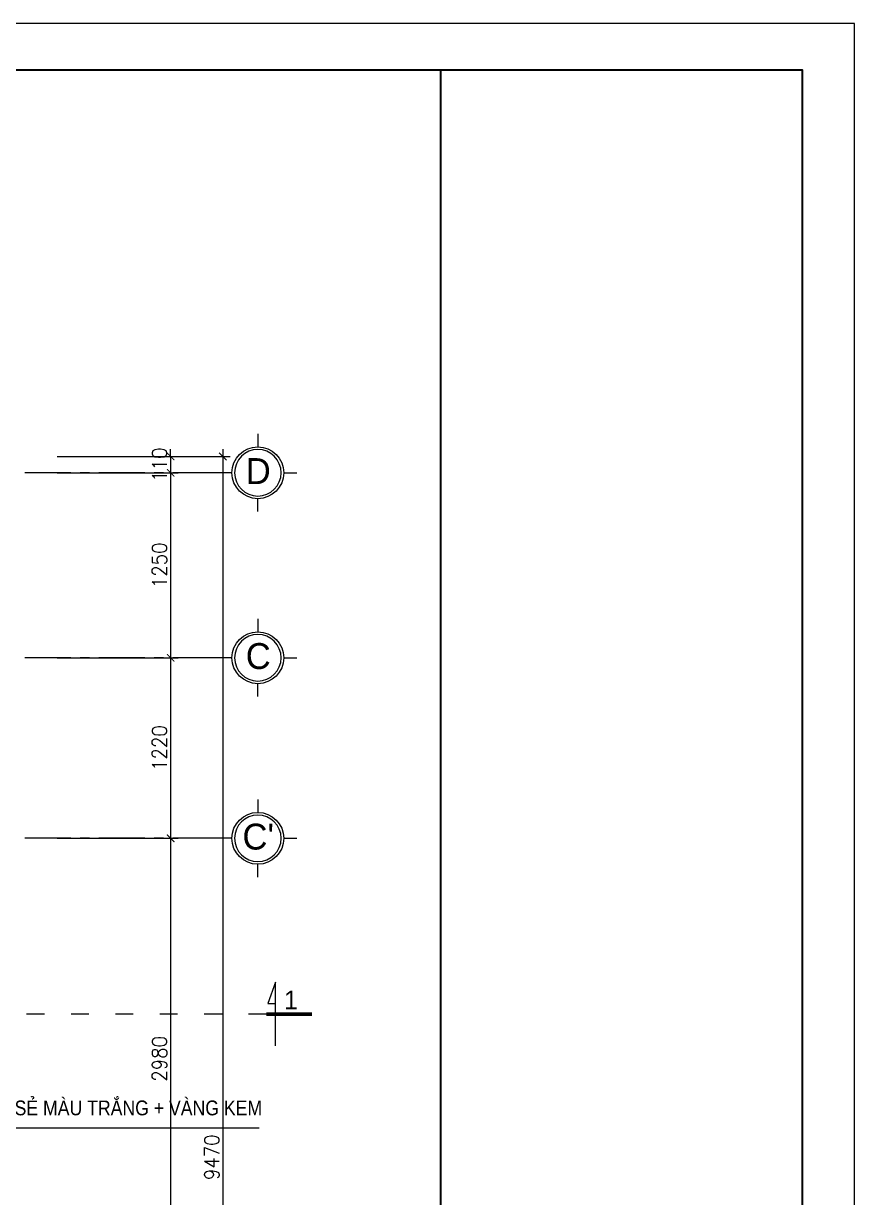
# Model space of a CAD drawing. Header units: millimetres. Extents: x -529782 to -142003, y -492574 to -273331.
# Drawn here: x -253980 to -248366, y -364458 to -356525 of the extents above; entities that cross this region are included whole.
import ezdxf
from ezdxf.enums import TextEntityAlignment as Align

# ---------------------------------------------------------------- set-up
doc = ezdxf.new("R2010")
doc.units = ezdxf.units.MM
doc.header["$LTSCALE"] = 500
doc.header["$MEASUREMENT"] = 0
doc.header["$PDMODE"] = 3
doc.linetypes.add('ACAD_ISO03W100', pattern=[30, 12, -18])
doc.linetypes.add('CENTER', pattern=[2, 1.25, -0.25, 0.25, -0.25])
doc.layers.get('0').update_dxf_attribs({"linetype": 'CONTINUOUS', "lineweight": 13})
doc.layers.get('Defpoints').update_dxf_attribs({"color": 255, "linetype": 'CONTINUOUS', "lineweight": 13})
for name, color, linetype, lineweight in [('1.cat 30', 30, 'CONTINUOUS', 35), ('2.thay 145', 145, 'CONTINUOUS', 18), ('3.manh 08', 8, 'CONTINUOUS', 9), ('7.tim 67', 67, 'CENTER', 9), ('9.text \xad white', 7, 'CONTINUOUS', 15), ('CHITIET', 9, 'CONTINUOUS', 9)]:
    doc.layers.add(name, color=color, linetype=linetype, lineweight=lineweight)
doc.styles.add('CA.JSC1', font='')
doc.styles.get("Standard").update_dxf_attribs({"font": 'txt.shx', "width": 0.9})
doc.styles.add('VnAvantH', font='')
doc.styles.get('CA.JSC1').set_extended_font_data('.VnAvantH')
doc.styles.get('VnAvantH').set_extended_font_data('.VnAvantH')
doc.dimstyles.new('CA 50', dxfattribs={"dimscale": 0, "dimtxt": 100, "dimasz": 50, "dimexe": 50, "dimexo": 0, "dimgap": 25, "dimtad": 1, "dimdec": 0, "dimzin": 0, "dimdsep": 46, "dimtxsty": 'Standard', "dimblk": 'ARCHTICK', "dimcen": 0.09, "dimdle": 50, "dimclrd": 256, "dimclre": 256, "dimclrt": 7, "dimadec": 0, "dimazin": 0, "dimtfac": 1, "dimtdec": 0, "dimtix": 1, "dimtmove": 2, "dimatfit": 3, "dimldrblk": 'DOT', "dimfxl": 1, "dimtolj": 1, "dimtzin": 0, "dimarcsym": 0})

# ---------------------------------------------------------------- blocks, each defined once
blk = doc.blocks.new('khung co loan')
at = {"layer": '1.cat 30'}
blk.add_lwpolyline([(1158.281703106128, -14553.47590842255), (1158.281703106128, -303.4759079545038), (20658.28170374641, -303.4759079545038), (20658.28170374641, -14553.47590842255)], close=True, dxfattribs=at)
blk.add_lwpolyline([(18298.08122972515, -303.4759079552605), (18298.08122972515, -14553.47590842255)], dxfattribs=at)
at = {"layer": '3.manh 08'}
blk.add_lwpolyline([(0, -14850.00000048772), (21000.00000000023, -14850.00000048772), (21000.00000000023, -4.877219907939434e-07), (0, -4.877219907939434e-07)], close=True, dxfattribs=at)
blk = doc.blocks.new('_ArchTick')
at = {"color": 1, "linetype": 'ByBlock', "const_width": 0.150000081}
blk.add_lwpolyline([(-0.5000002699998731, -0.5000002699998731), (0.5000002699998731, 0.5000002699998731)], dxfattribs=at)
blk = doc.blocks.new('_DOT')
at = {"color": 1, "linetype": 'ByBlock'}
blk.add_line((-0.5, 0), (-1, 0), dxfattribs=at)
at = {"color": 1, "linetype": 'ByBlock', "const_width": 0.5}
blk.add_lwpolyline([(-0.25, 0, 1), (0.25, 0, 1)], format="xyb", close=True, dxfattribs=at)
blk = doc.blocks.new('vet cat')
at = {"layer": '1.cat 30', "const_width": 50}
blk.add_lwpolyline([(-82591.75442858087, -188552.374450662), (-81976.3102295734, -188552.374450662)], dxfattribs=at)
at = {"layer": '2.thay 145'}
blk.add_line((-82573.9127453561, -188410.7276975132), (-82468.66558877937, -188410.7276975132), dxfattribs=at)
blk.add_lwpolyline([(-82468.66558877937, -188983.1853899672), (-82468.66558877937, -188121.5635113568), (-82573.9127453561, -188410.7276975132)], dxfattribs=at)
blk = doc.blocks.new('A$C41BA5761')
at = {"layer": '2.thay 145'}
blk.add_lwpolyline([(839.9994073519047, 524.9998310285737, -3898660.642287513), (839.9994073521084, 525.0001542164828, 1.154242490888426e-06), (839.9994073524431, 524.9999926225864, 1.154242490888426e-06)], format="xyb", dxfattribs=at)
at = {"layer": '3.manh 08'}
for p, q in [((524.9994049160159, 1050.000159478077), (524.9994049160159, 875.0001713204256)), ((174.9994048396911, 525.0001523148676), (-0.000583361616008915, 525.0001523148676)), ((874.9994049923262, 525.0001523148676), (1049.999393193633, 525.0001523148676)), ((524.9994049160159, 0.0001831847475841641), (524.9994049160159, 175.000171342399))]:
    blk.add_line(p, q, dxfattribs=at)
blk.add_arc((524.9994049160159, 525.0001713313977), 349.9999999890093, 359.9999968883953, 359.9999381014106, dxfattribs=at)
blk = doc.blocks.new('*D1874')
at = {"layer": '7.tim 67', "linetype": 'Continuous', "lineweight": -2, "transparency": 16777216}
for p, q in [((-253753.3179060326, -359450.9999999998), (-252935.8179060326, -359450.9999999998)), ((-252985.8179060326, -359450.9999999998), (-252985.8179060326, -359400.9999999998)), ((-252985.8179060326, -359450.9999999998), (-252985.8179060326, -359560.9999999998)), ((-253753.3179060326, -359560.9999999998), (-252935.8179060326, -359560.9999999998)), ((-252985.8179060326, -359560.9999999998), (-252985.8179060326, -359610.9999999998))]:
    blk.add_line(p, q, dxfattribs=at)
at = {"layer": 'Defpoints', "color": 0, "linetype": 'Continuous', "transparency": 16777216}
for p in [(-253753.3179060326, -359450.9999999998), (-253753.3179060326, -359560.9999999998), (-252985.8179060326, -359560.9999999998)]:
    blk.add_point(p, dxfattribs=at)
at = {"layer": '7.tim 67', "linetype": 'Continuous', "lineweight": -2, "transparency": 16777216, "xscale": 50, "yscale": 50, "zscale": 50}
for p, rotation in [((-252985.8179060326, -359450.9999999998), 270), ((-252985.8179060326, -359560.9999999998), 90)]:
    blk.add_blockref('_ArchTick', p, dxfattribs=dict(at, rotation=rotation))
at = {"layer": '7.tim 67', "color": 7, "linetype": 'Continuous', "transparency": 16777216, "insert": (-253060.8179060325, -359505.9999999998), "char_height": 100, "attachment_point": 5, "rotation": 90}
blk.add_mtext('\\A1;110', dxfattribs=at)
blk = doc.blocks.new('*D1875')
at = {"layer": '7.tim 67', "linetype": 'Continuous', "lineweight": -2, "transparency": 16777216}
for p, q in [((-252985.8179060326, -359510.9999999998), (-252985.8179060326, -360860.9999999998)), ((-253753.3179060326, -359560.9999999998), (-252935.8179060326, -359560.9999999998)), ((-253753.3179060326, -360810.9999999998), (-252935.8179060326, -360810.9999999998))]:
    blk.add_line(p, q, dxfattribs=at)
at = {"layer": 'Defpoints', "color": 0, "linetype": 'Continuous', "transparency": 16777216}
for p in [(-253753.3179060326, -359560.9999999998), (-253753.3179060326, -360810.9999999998), (-252985.8179060326, -360810.9999999998)]:
    blk.add_point(p, dxfattribs=at)
at = {"layer": '7.tim 67', "linetype": 'Continuous', "lineweight": -2, "transparency": 16777216, "xscale": 50, "yscale": 50, "zscale": 50}
for p, rotation in [((-252985.8179060326, -359560.9999999998), 90), ((-252985.8179060326, -360810.9999999998), 270)]:
    blk.add_blockref('_ArchTick', p, dxfattribs=dict(at, rotation=rotation))
at = {"layer": '7.tim 67', "color": 7, "linetype": 'Continuous', "transparency": 16777216, "insert": (-253060.8179060325, -360185.9999999999), "char_height": 100, "attachment_point": 5, "rotation": 90}
blk.add_mtext('\\A1;1250', dxfattribs=at)
blk = doc.blocks.new('*D1876')
at = {"layer": '7.tim 67', "linetype": 'Continuous', "lineweight": -2, "transparency": 16777216}
for p, q in [((-253753.3179060326, -360810.9999999998), (-252935.8179060326, -360810.9999999998)), ((-252985.8179060326, -360760.9999999998), (-252985.8179060326, -362080.9999999998)), ((-253753.3179060326, -362030.9999999998), (-252935.8179060326, -362030.9999999998))]:
    blk.add_line(p, q, dxfattribs=at)
at = {"layer": 'Defpoints', "color": 0, "linetype": 'Continuous', "transparency": 16777216}
for p in [(-253753.3179060326, -360810.9999999998), (-253753.3179060326, -362030.9999999998), (-252985.8179060326, -362030.9999999998)]:
    blk.add_point(p, dxfattribs=at)
at = {"layer": '7.tim 67', "linetype": 'Continuous', "lineweight": -2, "transparency": 16777216, "xscale": 50, "yscale": 50, "zscale": 50}
for p, rotation in [((-252985.8179060326, -360810.9999999998), 90), ((-252985.8179060326, -362030.9999999998), 270)]:
    blk.add_blockref('_ArchTick', p, dxfattribs=dict(at, rotation=rotation))
at = {"layer": '7.tim 67', "color": 7, "linetype": 'Continuous', "transparency": 16777216, "insert": (-253060.8179060325, -361420.9999999999), "char_height": 100, "attachment_point": 5, "rotation": 90}
blk.add_mtext('\\A1;1220', dxfattribs=at)
blk = doc.blocks.new('*D1852')
at = {"layer": '7.tim 67', "linetype": 'Continuous', "lineweight": -2, "transparency": 16777216}
for p, q in [((-252985.8179060326, -361980.9999999998), (-252985.8179060326, -365060.9999999998)), ((-253753.3179060326, -362030.9999999998), (-252935.8179060326, -362030.9999999998)), ((-253753.3179060326, -365010.9999999998), (-252935.8179060326, -365010.9999999998))]:
    blk.add_line(p, q, dxfattribs=at)
at = {"layer": 'Defpoints', "color": 0, "linetype": 'Continuous', "transparency": 16777216}
for p in [(-253753.3179060326, -362030.9999999998), (-253753.3179060326, -365010.9999999998), (-252985.8179060326, -365010.9999999998)]:
    blk.add_point(p, dxfattribs=at)
at = {"layer": '7.tim 67', "linetype": 'Continuous', "lineweight": -2, "transparency": 16777216, "xscale": 50, "yscale": 50, "zscale": 50}
for p, rotation in [((-252985.8179060326, -362030.9999999998), 90), ((-252985.8179060326, -365010.9999999998), 270)]:
    blk.add_blockref('_ArchTick', p, dxfattribs=dict(at, rotation=rotation))
at = {"layer": '7.tim 67', "color": 7, "linetype": 'Continuous', "transparency": 16777216, "insert": (-253060.8179060325, -363520.9999999999), "char_height": 100, "attachment_point": 5, "rotation": 90}
blk.add_mtext('\\A1;2980', dxfattribs=at)
blk = doc.blocks.new('*D1855')
at = {"layer": '7.tim 67', "linetype": 'Continuous', "lineweight": -2, "transparency": 16777216}
for p, q in [((-253753.3179060326, -359450.9999999998), (-252583.3179060326, -359450.9999999998)), ((-252633.3179060326, -359400.9999999998), (-252633.3179060326, -368970.9999999997)), ((-253753.3179060326, -368920.9999999997), (-252583.3179060326, -368920.9999999997))]:
    blk.add_line(p, q, dxfattribs=at)
at = {"layer": 'Defpoints', "color": 0, "linetype": 'Continuous', "transparency": 16777216}
for p in [(-253753.3179060326, -359450.9999999998), (-253753.3179060326, -368920.9999999997), (-252633.3179060326, -368920.9999999997)]:
    blk.add_point(p, dxfattribs=at)
at = {"layer": '7.tim 67', "linetype": 'Continuous', "lineweight": -2, "transparency": 16777216, "xscale": 50, "yscale": 50, "zscale": 50}
for p, rotation in [((-252633.3179060326, -359450.9999999998), 90), ((-252633.3179060326, -368920.9999999997), 270)]:
    blk.add_blockref('_ArchTick', p, dxfattribs=dict(at, rotation=rotation))
at = {"layer": '7.tim 67', "color": 7, "linetype": 'Continuous', "transparency": 16777216, "insert": (-252708.3179060325, -364185.9999999998), "char_height": 100, "attachment_point": 5, "rotation": 90}
blk.add_mtext('\\A1;9470', dxfattribs=at)

msp = doc.modelspace()

# ---------------------------------------------------------------- linework, layer by layer
at = {"layer": '2.thay 145', "color": 1, "linetype": 'ACAD_ISO03W100', "ltscale": 0.02}
msp.add_line((-252338.8492964208, -363218.7996831376), (-267986.5917655999, -363218.7996831376), dxfattribs=at)
at = {"layer": '7.tim 67', "ltscale": 0.5}
for p, q in [((-252659.3179060326, -359560.9999999998), (-267845.8179060326, -359560.9999999998)), ((-252659.3179060326, -360810.9999999998), (-267845.8179060326, -360810.9999999998)), ((-252659.3179060326, -362030.9999999998), (-256992.3179060326, -362030.9999999998))]:
    msp.add_line(p, q, dxfattribs=at)

# ---------------------------------------------------------------- block references
at = {"layer": '1.cat 30', "xscale": 0.5, "yscale": 0.5, "zscale": 0.5}
msp.add_blockref('vet cat', (-211042.9720821304, -268942.6124578066), dxfattribs=at)
at = {"layer": '2.thay 145'}
for name, p, xscale, yscale, zscale in [('khung co loan', (-270099.31907998, -356524.758471216), 1.034937242569868, 1.034937242628075, 1.034937242583367), ('A$C41BA5761', (-252659.3176143518, -359823.5000761572), 0.5, 0.5, 0.5), ('A$C41BA5761', (-252659.3176143518, -361073.5000761573), 0.5, 0.5, 0.5), ('A$C41BA5761', (-252659.3176143518, -362293.5000761572), 0.5, 0.5, 0.5)]:
    msp.add_blockref(name, p, dxfattribs=dict(at, xscale=xscale, yscale=yscale, zscale=zscale))

# ---------------------------------------------------------------- texts
at = {"layer": '9.text \xad white', "style": 'CA.JSC1'}
for s, p in [('d', (-252394.0675953712, -359549.2500542772)), ('c', (-252394.0675953712, -360799.2500542773)), ("c'", (-252394.0675953712, -362019.2500542772))]:
    msp.add_text(s, height=174.9999882000658, dxfattribs=at).set_placement(p, align=Align.MIDDLE)
at = {"layer": '9.text \xad white', "style": 'VnAvantH'}
msp.add_text('1', height=124.999999999455, dxfattribs=at).set_placement((-252220.2403640497, -363185.5836174187))
at = {"layer": '9.text \xad white', "style": 'CA.JSC1', "width": 0.8912940669403804}
msp.add_text('t\xadêng èp ®¸ sÎ mµu tr¾ng + vµng kem', height=100, dxfattribs=at).set_placement((-254932.813703001, -363902.7239129875))

# ---------------------------------------------------------------- dimensions: what is measured, and where the dimension line sits
at = {"layer": '7.tim 67', "color": 9, "linetype": 'Continuous'}
for base, p1, p2, picture, middle in [((-252985.8179060326, -359560.9999999998), (-253753.3179060326, -359450.9999999998), (-253753.3179060326, -359560.9999999998), '*D1874', (-253060.8179060325, -359505.9999999998)), ((-252633.3179060326, -368920.9999999997), (-253753.3179060326, -359450.9999999998), (-253753.3179060326, -368920.9999999997), '*D1855', (-252708.3179060325, -364185.9999999998)), ((-252985.8179060326, -360810.9999999998), (-253753.3179060326, -359560.9999999998), (-253753.3179060326, -360810.9999999998), '*D1875', (-253060.8179060325, -360185.9999999999)), ((-252985.8179060326, -362030.9999999998), (-253753.3179060326, -360810.9999999998), (-253753.3179060326, -362030.9999999998), '*D1876', (-253060.8179060325, -361420.9999999999)), ((-252985.8179060326, -365010.9999999998), (-253753.3179060326, -362030.9999999998), (-253753.3179060326, -365010.9999999998), '*D1852', (-253060.8179060325, -363520.9999999999))]:
    dim = msp.add_linear_dim(base=base, p1=p1, p2=p2, angle=90, dimstyle='CA 50', override={"dimscale": 1}, dxfattribs=at)
    dim.commit()
    dim.dimension.update_dxf_attribs({"geometry": picture, "text_midpoint": middle})

# ---------------------------------------------------------------- leaders
at = {"layer": 'CHITIET'}
msp.add_leader([(-256151.3179060325, -362070.9999999998), (-255643.3795926205, -363986.4319983125), (-252387.4762584604, -363986.4319983125)], dimstyle='CA 50', override={"dimscale": 1, "dimtad": 0}, dxfattribs=at)

doc.saveas('drawing.dxf')
